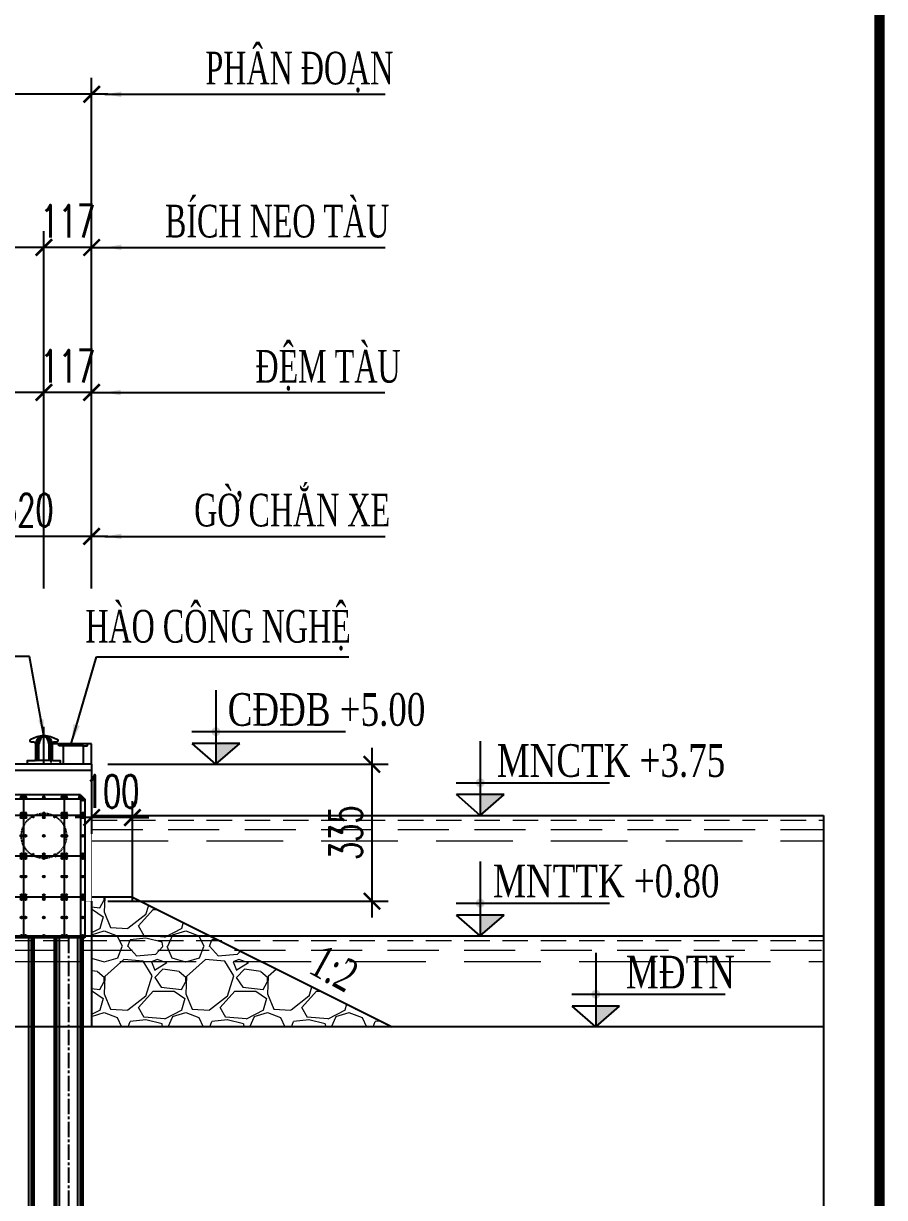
# Model space of a CAD drawing. Extents: x -57534 to 10615, y -13723 to 96319.
# Drawn here: x -9996 to -7887, y 40036 to 42911 of the extents above; entities that cross this region are included whole.
import ezdxf
from ezdxf.enums import TextEntityAlignment as Align

# ---------------------------------------------------------------- set-up
doc = ezdxf.new("R2010")
doc.units = 0
doc.header["$LTSCALE"] = 5
doc.header["$MEASUREMENT"] = 0
for name, pattern in [('CENTER', [2, 1.25, -0.25, 0.25, -0.25]), ('CENTER2', [1.125, 0.75, -0.125, 0.125, -0.125]), ('HIDDEN', [0.375, 0.25, -0.125])]:
    doc.linetypes.add(name, pattern=pattern)
doc.layers.get('0').update_dxf_attribs({"linetype": 'CONTINUOUS'})
doc.layers.get('DEFPOINTS').update_dxf_attribs({"linetype": 'CONTINUOUS'})
for name, color, linetype in [('1', 1, 'CONTINUOUS'), ('3', 3, 'CONTINUOUS'), ('BELT', 6, 'CONTINUOUS'), ('BORDER', 2, 'CONTINUOUS'), ('CENTER', 9, 'CENTER2'), ('COBAN', 2, 'CONTINUOUS'), ('DIACHAT', 4, 'CONTINUOUS'), ('DIMENSION', 4, 'CONTINUOUS'), ('GCS', 5, 'CONTINUOUS'), ('HATCH', 7, 'CONTINUOUS'), ('Kich thuoc', 4, 'CONTINUOUS'), ('Net tim', 6, 'CONTINUOUS'), ('PAD', 6, 'CONTINUOUS'), ('PART', 3, 'CONTINUOUS'), ('TEXT', 3, 'CONTINUOUS'), ('TIM', 8, 'CENTER')]:
    doc.layers.add(name, color=color, linetype=linetype)
doc.layers.add('harch', color=8, linetype='CONTINUOUS', lineweight=5)
doc.layers.add('KHUAT', color=235, linetype='HIDDEN', lineweight=18)
doc.styles.add('DIM', font='romans.shx', dxfattribs={"width": 0.65})
doc.styles.add('THUONG', font='vntimeh.shx', dxfattribs={"width": 0.65})
doc.dimstyles.new('400.Ph', dxfattribs={"dimscale": 400, "dimtxt": 0.2, "dimasz": 0.1, "dimexe": 0.1, "dimexo": 0.1, "dimgap": 0.06, "dimtad": 1, "dimdec": 0, "dimzin": 0, "dimdsep": 46, "dimtxsty": 'DIM', "dimblk": 'ARCHTICK', "dimcen": 0.15, "dimdle": 0.1, "dimclrd": 256, "dimclre": 7, "dimclrt": 6, "dimadec": 0, "dimazin": 0, "dimtfac": 1, "dimtdec": 0, "dimtix": 1, "dimtmove": 0, "dimatfit": 3, "dimfxl": 1, "dimtolj": 1, "dimtzin": 0, "dimarcsym": 0})

# ---------------------------------------------------------------- blocks, each defined once
blk = doc.blocks.new('CT')
at = {"layer": 'Kich thuoc'}
h = blk.add_hatch(color=256, dxfattribs=at)
h.paths.add_polyline_path([(1108730.002586201, 94213.45293909853), (1108802.729856541, 94213.45293909853), (1108730.002586199, 94149.81657745774)])
edge = h.paths.add_edge_path()
edge.add_line((1108730.002586199, 94249.81657432637), (1108743.63894939, 94249.81657432637))
edge.add_ellipse((1108730.0025862, 94249.81657432437), major_axis=(0.015208795806085, 13.63635472848688), ratio=0.9999999985092012, start_angle=180.0639026758925, end_angle=270.0639026680662, ccw=False)
edge.add_line((1108730.002586202, 94236.18021111462), (1108730.002586199, 94249.81657432637))
edge = h.paths.add_edge_path()
edge.add_ellipse((1108730.002586201, 94249.81657432439), major_axis=(-0.0625336777899912, 13.63621982413129), ratio=0.999999998519814, start_angle=269.737251919399, end_angle=359.7372519189098, ccw=False)
edge.add_line((1108743.63894939, 94249.81657432637), (1108730.002586199, 94249.81657432637))
edge.add_line((1108730.002586199, 94249.81657432637), (1108730.002586199, 94263.45293753284))
edge = h.paths.add_edge_path()
edge.add_line((1108730.002586199, 94263.45293753284), (1108730.002586199, 94249.81657432637))
edge.add_line((1108730.002586199, 94249.81657432637), (1108716.366223011, 94249.81657432637))
edge.add_ellipse((1108730.002586198, 94249.81657432504), major_axis=(0.050183678601531, 13.63627086609194), ratio=0.9999999985166345, start_angle=0.21085676222799066, end_angle=90.2108567625337, ccw=False)
edge = h.paths.add_edge_path()
edge.add_line((1108716.366223011, 94249.81657432637), (1108730.002586199, 94249.81657432637))
edge.add_line((1108730.002586199, 94249.81657432637), (1108730.002586202, 94236.18021111462))
edge.add_ellipse((1108730.002586202, 94249.81657432637), major_axis=(-0.0617409427704354, 13.63622343975648), ratio=0.9999999985166139, start_angle=89.74058277303112, end_angle=179.7405827730312, ccw=False)
for p, q in [((1108730.002586201, 94376.96869210631), (1108730.002586202, 94149.81657745244)), ((1108656.664809179, 94249.81657469379), (1109126.158901535, 94249.81657469379)), ((1108730.002586202, 94149.81657745244), (1108657.275315857, 94213.45293909853)), ((1108802.729856541, 94213.45293909853), (1108657.275315857, 94213.45293909853)), ((1108730.002586202, 94149.81657745244), (1108802.729856541, 94213.45293909853))]:
    blk.add_line(p, q, dxfattribs=at)
blk = doc.blocks.new('cd')
at = {"layer": 'DIMENSION', "xscale": 0.8000000000029103, "yscale": 0.8000000000029103, "zscale": 0.8}
blk.add_blockref('CT', (-886984.0020721882, -75399.85326002934), dxfattribs=at)
at = {"layer": 'DIMENSION', "ltscale": 5, "style": 'THUONG', "width": 0.65}
blk.add_attdef('QQQ', (20.11206211817989, 20.09152492991416), '', height=80, dxfattribs=at)
blk = doc.blocks.new('_ArchTick')
at = {"color": 0, "linetype": 'ByBlock', "const_width": 0.15}
blk.add_lwpolyline([(-0.5, -0.5), (0.5, 0.5)], dxfattribs=at)
blk = doc.blocks.new('*D7')
at = {"layer": 'DEFPOINTS', "color": 0}
for p in [(-9829.073623146644, 41071.95719864728), (-9829.073623146644, 40966.64097349777), (-9729.073623146645, 40721.95719864729)]:
    blk.add_point(p, dxfattribs=at)
at = {"layer": 'DIMENSION', "color": 7, "lineweight": -2}
for p, q in [((-9829.073623146644, 41031.95719864729), (-9829.073623146644, 40926.64097349778)), ((-9729.073623146645, 40761.95719864729), (-9729.073623146645, 41006.64097349778))]:
    blk.add_line(p, q, dxfattribs=at)
at = {"layer": 'DIMENSION', "lineweight": -2}
for p, q in [((-9829.073623146644, 40966.64097349777), (-9869.073623146644, 40966.64097349777)), ((-9729.073623146645, 40966.64097349777), (-9829.073623146644, 40966.64097349777)), ((-9729.073623146645, 40966.64097349777), (-9689.073623146644, 40966.64097349777))]:
    blk.add_line(p, q, dxfattribs=at)
at = {"layer": 'DIMENSION', "lineweight": -2, "xscale": 40, "yscale": 40, "zscale": 40}
blk.add_blockref('_ArchTick', (-9829.073623146644, 40966.64097349777), dxfattribs=at)
at = {"layer": 'DIMENSION', "lineweight": -2, "xscale": 40, "yscale": 40, "zscale": 40, "rotation": 180}
blk.add_blockref('_ArchTick', (-9729.073623146645, 40966.64097349777), dxfattribs=at)
at = {"layer": 'DIMENSION', "color": 6, "insert": (-9779.073623146644, 41030.64097349777), "char_height": 80, "attachment_point": 5, "style": 'DIM'}
blk.add_mtext('\\A1;100', dxfattribs=at)
blk = doc.blocks.new('D7002')
at = {"layer": 'BORDER'}
for p, q in [((-35.00000000000546, -189.9999999308129), (-35.00000000002183, -1414.999999930842)), ((35.00000000000546, -189.9999999308129), (35.00000000003274, -1414.999999930842))]:
    blk.add_line(p, q, dxfattribs=at)
at = {"layer": 'CENTER', "ltscale": 10}
blk.add_line((0, -189.9999999308129), (7.276e-12, -4000), dxfattribs=at)
at = {"layer": 'HATCH'}
for p, q in [((-33.03129893709047, -189.9999999308129), (-33.03129893712503, -1414.999999930842)), ((-29, -189.9999999308129), (-29, -1414.999999930842)), ((-22.45305159437521, -189.9999999308129), (-22.45305159433883, -1414.999999930842)), ((22.45305159437703, -189.9999999308129), (22.45305159434975, -1414.999999930842)), ((29, -189.9999999308129), (29, -1414.999999930842)), ((33.03129893709229, -189.9999999308129), (33.03129893709411, -1414.999999930842))]:
    blk.add_line(p, q, dxfattribs=at)
blk = doc.blocks.new('MD PD1')
at = {"layer": 'BORDER'}
blk.add_line((3613.946194460487, 137.7291821832841), (3613.946194460514, -1087.270817816738), dxfattribs=at)
at = {"layer": 'COBAN'}
for p, q in [((3755.946194449656, 562.729182114097), (-3787.053805548975, 562.729182114097)), ((3755.946194449656, 547.729182114097), (-3787.053805548975, 547.729182114097)), ((3755.946194449656, 562.7291821832841), (3755.94619444966, 397.7291821140898))]:
    blk.add_line(p, q, dxfattribs=at)
at = {"layer": 'COBAN', "const_width": 1}
blk.add_lwpolyline([(3738.946194450328, 227.7291821140971), (3755.946194449654, 227.7291821140971), (3755.946194449656, 397.729182114097)], dxfattribs=at)
at = {"layer": 'HATCH'}
for p, q in [((3601.399246054862, 137.7291821832841), (3601.399246054834, -1087.270817816738)), ((3607.94619446048, 137.7291821832841), (3607.946194460483, -1087.270817816738)), ((3611.977493397573, 137.7291821832841), (3611.977493397577, -1087.270817816738))]:
    blk.add_line(p, q, dxfattribs=at)
at = {"layer": 'COBAN'}
blk.add_blockref('D7002', (3698.946194460397, 327.7291821140971), dxfattribs=at)
blk = doc.blocks.new('A$C69525F90')
at = {"layer": 'HATCH', "color": 7}
for p, q in [((23.00012946897187, 11.99996165707125), (23.00012946897187, 49.99996165707125)), ((28.00012946897187, 11.99996165707125), (28.00012946897187, 49.99996165707125)), ((52.00012946897186, 49.99996165707125), (52.00012946897186, 11.99996165707125)), ((57.00012946897186, 49.99996165707125), (57.00012946897186, 11.99996165707125))]:
    blk.add_line(p, q, dxfattribs=at)
for centre, radius, start, end in [((44.95447863359004, 48.56376483195345), 22.00127518965682, 103.0137357099555, 176.2571910373082), ((52.88213851233013, 48.67075623717392), 24.91748704906046, 121.1303405061529, 176.9421464535168), ((35.04578030412086, 48.56376483195345), 22.00127518965682, 3.742808962691783, 76.9862642900445), ((27.11812042538077, 48.67075623717392), 24.91748704906046, 3.05785354648318, 58.86965949384711), ((18.00042490218766, 14.36495956397266), 5.530846305460435, 284.066586930098, 334.6845617580935), ((21.83703428762965, 16.67864200059557), 7.737815710578393, 277.0880848445752, 322.796246002329), ((58.16322465031408, 16.67864200059557), 7.737815710578393, 217.203753997671, 262.9119151554248), ((61.99983403575607, 14.36495956397266), 5.530846305460435, 205.3154382419065, 255.933413069902)]:
    blk.add_arc(centre, radius, start, end, dxfattribs=at)
at = {"layer": 'Net tim'}
blk.add_line((63.00012946897187, 8.999961657071253), (17.00012946897186, 8.999961657071253), dxfattribs=at)
blk.add_lwpolyline([(60.00012946897186, 49.99996165707125), (60.00012946897186, 11.99996165707125, 0.4142135623730951), (63.00012946897187, 8.999961657071253), (80.00012946897186, 8.999961657071253), (80.00012946897186, -3.83429287467e-05), (0.0001294689718634, -3.83429287467e-05), (0.0001294689718634, 8.999961657071253), (17.00012946897186, 8.999961657071253, 0.4142135623730951), (20.00012946897186, 11.99996165707125), (20.00012946897186, 49.99996165707125, 0.4142135623730948), (16.00012946897186, 53.99996165707126), (9.87086535594426, 53.99996165707126, -0.7691282004411254), (7.886581182247027, 61.47308939992218, -0.2655225819648395), (72.11367775569668, 61.47308939992218, -0.7691282004411261), (70.12939358199947, 53.99996165707126), (64.00012946897186, 53.99996165707126, 0.4142135623730951), (60.00012946897186, 49.99996165707125, 0.4142135623730951), (40.00012946897186, 69.99996165707125), (40.00012946897186, 69.99996165707125, 0.4142135623730951), (20.00012946897186, 49.99996165707125)], format="xyb", dxfattribs=at)
at = {"layer": 'TIM', "ltscale": 20}
blk.add_line((40.00012946897186, -3.83429287467e-05), (40.00012946897186, 91.97977977019036), dxfattribs=at)
blk = doc.blocks.new('*D24')
at = {"layer": 'DEFPOINTS', "color": 0, "ltscale": 5}
for p in [(-10149.07362314665, 41655.12871648164), (-10149.07362314665, 41487.35127805013), (-9829.073623146645, 41487.35127805013)]:
    blk.add_point(p, dxfattribs=at)
at = {"layer": 'DIMENSION', "color": 7, "lineweight": -2, "ltscale": 5}
for p, q in [((-10149.07362314665, 41527.35127805013), (-10149.07362314665, 41695.12871648164)), ((-9829.073623146645, 41527.35127805013), (-9829.073623146645, 41695.12871648164))]:
    blk.add_line(p, q, dxfattribs=at)
at = {"layer": 'DIMENSION', "lineweight": -2, "ltscale": 5}
blk.add_line((-9789.073623146647, 41655.12871648164), (-10189.07362314665, 41655.12871648164), dxfattribs=at)
at = {"layer": 'DIMENSION', "lineweight": -2, "ltscale": 5, "xscale": 40, "yscale": 40, "zscale": 40, "rotation": 180}
blk.add_blockref('_ArchTick', (-10149.07362314665, 41655.12871648164), dxfattribs=at)
at = {"layer": 'DIMENSION', "lineweight": -2, "ltscale": 5, "xscale": 40, "yscale": 40, "zscale": 40}
blk.add_blockref('_ArchTick', (-9829.073623146645, 41655.12871648164), dxfattribs=at)
at = {"layer": 'DIMENSION', "color": 6, "ltscale": 5, "insert": (-9989.07362314665, 41719.12871648165), "char_height": 80, "attachment_point": 5, "style": 'DIM'}
blk.add_mtext('\\A1;320', dxfattribs=at)
blk = doc.blocks.new('*D49')
at = {"layer": 'DEFPOINTS', "color": 0, "ltscale": 5}
for p in [(-9946.073623136002, 42007.57432849781), (-9946.073623136002, 41487.35127805013), (-9829.073623146645, 41487.35127805013)]:
    blk.add_point(p, dxfattribs=at)
at = {"layer": 'DIMENSION', "color": 7, "lineweight": -2, "ltscale": 5}
for p, q in [((-9946.073623136002, 41527.35127805013), (-9946.073623136002, 42047.5743284978)), ((-9829.073623146645, 41527.35127805013), (-9829.073623146645, 42047.5743284978))]:
    blk.add_line(p, q, dxfattribs=at)
at = {"layer": 'DIMENSION', "lineweight": -2, "ltscale": 5}
for p, q in [((-9946.073623136002, 42007.57432849781), (-9986.073623136002, 42007.57432849781)), ((-9829.073623146645, 42007.57432849781), (-9946.073623136002, 42007.57432849781)), ((-9829.073623146645, 42007.57432849781), (-9789.073623146647, 42007.57432849781))]:
    blk.add_line(p, q, dxfattribs=at)
at = {"layer": 'DIMENSION', "lineweight": -2, "ltscale": 5, "xscale": 40, "yscale": 40, "zscale": 40}
blk.add_blockref('_ArchTick', (-9946.073623136002, 42007.57432849781), dxfattribs=at)
at = {"layer": 'DIMENSION', "lineweight": -2, "ltscale": 5, "xscale": 40, "yscale": 40, "zscale": 40, "rotation": 180}
blk.add_blockref('_ArchTick', (-9829.073623146645, 42007.57432849781), dxfattribs=at)
at = {"layer": 'DIMENSION', "color": 6, "ltscale": 5, "insert": (-9887.573623141327, 42071.57432849781), "char_height": 80, "attachment_point": 5, "style": 'DIM'}
blk.add_mtext('\\A1;117', dxfattribs=at)
blk = doc.blocks.new('*D50')
at = {"layer": 'DEFPOINTS', "color": 0, "ltscale": 5}
for p in [(-11396.07362313599, 42007.57432849781), (-11396.07362313599, 41655.12871648164), (-9946.073623136002, 41487.35127805013)]:
    blk.add_point(p, dxfattribs=at)
at = {"layer": 'DIMENSION', "color": 7, "lineweight": -2, "ltscale": 5}
for p, q in [((-11396.07362313599, 41695.12871648164), (-11396.07362313599, 42047.5743284978)), ((-9946.073623136002, 41527.35127805013), (-9946.073623136002, 42047.5743284978))]:
    blk.add_line(p, q, dxfattribs=at)
at = {"layer": 'DIMENSION', "lineweight": -2, "ltscale": 5}
blk.add_line((-9906.073623136002, 42007.57432849781), (-11436.07362313599, 42007.57432849781), dxfattribs=at)
at = {"layer": 'DIMENSION', "lineweight": -2, "ltscale": 5, "xscale": 40, "yscale": 40, "zscale": 40, "rotation": 180}
blk.add_blockref('_ArchTick', (-11396.07362313599, 42007.57432849781), dxfattribs=at)
at = {"layer": 'DIMENSION', "lineweight": -2, "ltscale": 5, "xscale": 40, "yscale": 40, "zscale": 40}
blk.add_blockref('_ArchTick', (-9946.073623136002, 42007.57432849781), dxfattribs=at)
at = {"layer": 'DIMENSION', "color": 6, "ltscale": 5, "insert": (-10671.073623136, 42071.57432849781), "char_height": 80, "attachment_point": 5, "style": 'DIM'}
blk.add_mtext('\\A1;1450', dxfattribs=at)
blk = doc.blocks.new('*D67')
at = {"layer": 'DEFPOINTS', "color": 0, "ltscale": 5}
for p in [(-9946.073623136002, 42362.4706394159), (-9946.073623136002, 41487.35127805013), (-9829.073623146645, 41487.35127805013)]:
    blk.add_point(p, dxfattribs=at)
at = {"layer": 'DIMENSION', "color": 7, "lineweight": -2, "ltscale": 5}
for p, q in [((-9946.073623136002, 41527.35127805013), (-9946.073623136002, 42402.47063941589)), ((-9829.073623146645, 41527.35127805013), (-9829.073623146645, 42402.47063941589))]:
    blk.add_line(p, q, dxfattribs=at)
at = {"layer": 'DIMENSION', "lineweight": -2, "ltscale": 5}
for p, q in [((-9946.073623136002, 42362.4706394159), (-9986.073623136002, 42362.4706394159)), ((-9829.073623146645, 42362.4706394159), (-9946.073623136002, 42362.4706394159)), ((-9829.073623146645, 42362.4706394159), (-9789.073623146647, 42362.4706394159))]:
    blk.add_line(p, q, dxfattribs=at)
at = {"layer": 'DIMENSION', "lineweight": -2, "ltscale": 5, "xscale": 40, "yscale": 40, "zscale": 40}
blk.add_blockref('_ArchTick', (-9946.073623136002, 42362.4706394159), dxfattribs=at)
at = {"layer": 'DIMENSION', "lineweight": -2, "ltscale": 5, "xscale": 40, "yscale": 40, "zscale": 40, "rotation": 180}
blk.add_blockref('_ArchTick', (-9829.073623146645, 42362.4706394159), dxfattribs=at)
at = {"layer": 'DIMENSION', "color": 6, "ltscale": 5, "insert": (-9887.573623141327, 42426.4706394159), "char_height": 80, "attachment_point": 5, "style": 'DIM'}
blk.add_mtext('\\A1;117', dxfattribs=at)
blk = doc.blocks.new('*D68')
at = {"layer": 'DEFPOINTS', "color": 0, "ltscale": 5}
for p in [(-11886.07362314596, 42362.4706394159), (-11886.07362314596, 42007.57432849781), (-9946.073623136002, 41487.35127805013)]:
    blk.add_point(p, dxfattribs=at)
at = {"layer": 'DIMENSION', "color": 7, "lineweight": -2, "ltscale": 5}
for p, q in [((-11886.07362314596, 42047.5743284978), (-11886.07362314596, 42402.47063941589)), ((-9946.073623136002, 41527.35127805013), (-9946.073623136002, 42402.47063941589))]:
    blk.add_line(p, q, dxfattribs=at)
at = {"layer": 'DIMENSION', "lineweight": -2, "ltscale": 5}
blk.add_line((-9906.073623136002, 42362.4706394159), (-11926.07362314596, 42362.4706394159), dxfattribs=at)
at = {"layer": 'DIMENSION', "lineweight": -2, "ltscale": 5, "xscale": 40, "yscale": 40, "zscale": 40, "rotation": 180}
blk.add_blockref('_ArchTick', (-11886.07362314596, 42362.4706394159), dxfattribs=at)
at = {"layer": 'DIMENSION', "lineweight": -2, "ltscale": 5, "xscale": 40, "yscale": 40, "zscale": 40}
blk.add_blockref('_ArchTick', (-9946.073623136002, 42362.4706394159), dxfattribs=at)
at = {"layer": 'DIMENSION', "color": 6, "ltscale": 5, "insert": (-10916.07362314098, 42426.4706394159), "char_height": 80, "attachment_point": 5, "style": 'DIM'}
blk.add_mtext('\\A1;1940', dxfattribs=at)
blk = doc.blocks.new('*D80')
at = {"layer": 'DEFPOINTS', "color": 0, "ltscale": 5}
for p in [(-17372.07362314527, 42737.3681110678), (-17372.07362314527, 41487.35127805013), (-9829.073623146645, 41487.35127805013)]:
    blk.add_point(p, dxfattribs=at)
at = {"layer": 'DIMENSION', "color": 7, "lineweight": -2, "ltscale": 5}
for p, q in [((-17372.07362314527, 41527.35127805013), (-17372.07362314527, 42777.36811106779)), ((-9829.073623146645, 41527.35127805013), (-9829.073623146645, 42777.36811106779))]:
    blk.add_line(p, q, dxfattribs=at)
at = {"layer": 'DIMENSION', "lineweight": -2, "ltscale": 5}
blk.add_line((-9789.073623146647, 42737.3681110678), (-17412.07362314527, 42737.3681110678), dxfattribs=at)
at = {"layer": 'DIMENSION', "lineweight": -2, "ltscale": 5, "xscale": 40, "yscale": 40, "zscale": 40, "rotation": 180}
blk.add_blockref('_ArchTick', (-17372.07362314527, 42737.3681110678), dxfattribs=at)
at = {"layer": 'DIMENSION', "lineweight": -2, "ltscale": 5, "xscale": 40, "yscale": 40, "zscale": 40}
blk.add_blockref('_ArchTick', (-9829.073623146645, 42737.3681110678), dxfattribs=at)
at = {"layer": 'DIMENSION', "color": 6, "ltscale": 5, "insert": (-13600.57362314596, 42801.3681110678), "char_height": 80, "attachment_point": 5, "style": 'DIM'}
blk.add_mtext('\\A1;7543', dxfattribs=at)
blk = doc.blocks.new('*D85')
at = {"layer": 'DEFPOINTS', "color": 0, "ltscale": 5}
for p in [(-9829.073623146645, 41096.95719857811), (-9829.073623146647, 40761.9571985781), (-9142.664943333659, 40761.9571985781)]:
    blk.add_point(p, dxfattribs=at)
at = {"layer": 'DIMENSION', "lineweight": -2, "ltscale": 5}
blk.add_line((-9142.664943333659, 41136.9571985781), (-9142.664943333659, 40721.95719857811), dxfattribs=at)
at = {"layer": 'DIMENSION', "color": 7, "lineweight": -2, "ltscale": 5}
for p, q in [((-9789.073623146647, 41096.95719857811), (-9102.664943333657, 41096.95719857811)), ((-9789.073623146649, 40761.9571985781), (-9102.664943333657, 40761.9571985781))]:
    blk.add_line(p, q, dxfattribs=at)
at = {"layer": 'DIMENSION', "lineweight": -2, "ltscale": 5, "xscale": 40, "yscale": 40, "zscale": 40}
for p, rotation in [((-9142.664943333659, 41096.95719857811), 90), ((-9142.664943333659, 40761.9571985781), 270)]:
    blk.add_blockref('_ArchTick', p, dxfattribs=dict(at, rotation=rotation))
at = {"layer": 'DIMENSION', "color": 6, "ltscale": 5, "insert": (-9206.664943333664, 40929.4571985781), "char_height": 80, "attachment_point": 5, "rotation": 90, "style": 'DIM'}
blk.add_mtext('\\A1;335', dxfattribs=at)
blk = doc.blocks.new('dia chat')
at = {"color": 6, "ltscale": 5}
blk.add_line((20962.8182859691, 17), (14230.00000000001, 17), dxfattribs=at)
blk = doc.blocks.new('demtaucss')
at = {"color": 3}
blk.add_line((-6507.668877459079, 40421.33278997694), (-6505.918877459078, 40421.33278997694), dxfattribs=at)
at = {"layer": 'CENTER', "color": 3, "linetype": 'CENTER2'}
for p, q in [((-6476.053725863391, 40609.6340674243), (-6481.05372586339, 40618.29432146215)), ((-6426.05372586339, 40609.6340674243), (-6421.053725863391, 40618.29432146215)), ((-6501.05372586339, 40566.33279723508), (-6511.053725863391, 40566.33279723508)), ((-6401.05372586339, 40566.33279723508), (-6391.05372586339, 40566.33279723508)), ((-6476.053725863391, 40523.03152704586), (-6481.053725863391, 40514.37127300801)), ((-6426.05372586339, 40523.03152704586), (-6421.053725863391, 40514.37127300801))]:
    blk.add_line(p, q, dxfattribs=at)
at = {"layer": 'HATCH', "linetype": 'HIDDEN', "ltscale": 2}
blk.add_circle((-6451.05372586339, 40566.33279723508), 55, dxfattribs=at)
at = {"layer": 'PAD'}
for p, q in [((-6541.053725863391, 40666.33278997693), (-6551.05372586339, 40656.33278997693)), ((-6551.05372586339, 40656.33278997693), (-6551.053725863392, 40316.33278997693)), ((-6549.296417948308, 40654.33278997693), (-6542.811033778474, 40654.33278997693)), ((-6541.053725863391, 40656.33278997693), (-6546.053725863391, 40661.33278997694)), ((-6546.053725863391, 40657.57548206185), (-6546.053725863391, 40651.09009789201)), ((-6542.296417948307, 40661.33278997694), (-6535.811033778475, 40661.33278997694)), ((-6361.053725863389, 40666.33278997693), (-6541.053725863391, 40666.33278997693)), ((-6541.053725863391, 40656.33278997693), (-6541.053725863394, 40316.33278997693)), ((-6361.053725863389, 40656.33278997693), (-6541.053725863391, 40656.33278997693)), ((-6539.053725863389, 40664.57548206185), (-6539.053725863389, 40658.09009789202)), ((-6509.296417948307, 40661.33278997694), (-6502.811033778475, 40661.33278997694)), ((-6506.05372586339, 40664.57548206185), (-6506.05372586339, 40658.09009789202)), ((-6501.05372586339, 40666.33278997693), (-6501.053725863393, 40316.33278997693)), ((-6499.296417948308, 40661.33278997694), (-6492.811033778474, 40661.33278997694)), ((-6496.05372586339, 40664.57548206185), (-6496.05372586339, 40658.09009789202)), ((-6454.296417948308, 40661.33278997694), (-6447.811033778474, 40661.33278997694)), ((-6451.05372586339, 40664.57548206185), (-6451.05372586339, 40658.09009789202)), ((-6409.296417948308, 40661.33278997694), (-6402.811033778473, 40661.33278997694)), ((-6406.05372586339, 40664.57548206185), (-6406.05372586339, 40658.09009789202)), ((-6401.053725863389, 40666.33278997693), (-6401.05372586339, 40316.33278997693)), ((-6401.053725863389, 40666.33278997693), (-6401.05372586339, 40316.33278997693)), ((-6399.296417948307, 40661.33278997694), (-6392.811033778473, 40661.33278997694)), ((-6396.05372586339, 40664.57548206185), (-6396.05372586339, 40658.09009789202)), ((-6359.811033778473, 40661.33278997694), (-6366.296417948307, 40661.33278997694)), ((-6363.053725863389, 40664.57548206185), (-6363.053725863389, 40658.09009789202)), ((-6361.053725863389, 40666.33278997693), (-6351.05372586339, 40656.33278997693)), ((-6361.053725863389, 40656.33278997693), (-6356.05372586339, 40661.33278997694)), ((-6361.053725863389, 40656.33278997694), (-6361.053725863362, 40316.33278997693)), ((-6352.811033778473, 40654.33278997693), (-6359.296417948307, 40654.33278997693)), ((-6356.05372586339, 40657.57548206185), (-6356.05372586339, 40651.09009789201)), ((-6351.053725863391, 40656.33278997693), (-6351.053725863391, 40316.33278997693)), ((-6549.296417948308, 40621.33278997693), (-6542.811033778474, 40621.33278997693)), ((-6546.053725863391, 40624.57548206185), (-6546.053725863391, 40618.09009789201)), ((-6509.296417948307, 40621.33278997693), (-6502.811033778475, 40621.33278997693)), ((-6506.05372586339, 40624.57548206185), (-6506.05372586339, 40618.09009789201)), ((-6499.296417948308, 40621.33278997693), (-6492.811033778474, 40621.33278997693)), ((-6496.05372586339, 40624.57548206185), (-6496.05372586339, 40618.09009789201)), ((-6454.296417948308, 40621.33278997693), (-6447.811033778474, 40621.33278997693)), ((-6451.05372586339, 40624.57548206185), (-6451.05372586339, 40618.09009789201)), ((-6409.296417948308, 40621.33278997693), (-6402.811033778473, 40621.33278997693)), ((-6406.05372586339, 40624.57548206185), (-6406.05372586339, 40618.09009789201)), ((-6399.296417948307, 40621.33278997693), (-6392.811033778473, 40621.33278997693)), ((-6396.05372586339, 40624.57548206185), (-6396.05372586339, 40618.09009789201)), ((-6359.296417948307, 40621.33278997693), (-6352.811033778473, 40621.33278997693)), ((-6356.05372586339, 40624.57548206185), (-6356.05372586339, 40618.09009789201)), ((-6351.053725863391, 40616.33278997693), (-6551.05372586339, 40616.33278997693)), ((-6549.296417948308, 40611.33278997694), (-6542.811033778474, 40611.33278997694)), ((-6546.053725863391, 40614.57548206185), (-6546.053725863391, 40608.09009789202)), ((-6509.296417948307, 40611.33278997694), (-6502.811033778475, 40611.33278997694)), ((-6506.05372586339, 40614.57548206185), (-6506.05372586339, 40608.09009789202)), ((-6499.296417948308, 40611.33278997694), (-6492.811033778474, 40611.33278997694)), ((-6496.05372586339, 40614.57548206185), (-6496.05372586339, 40608.09009789202)), ((-6454.296417948308, 40611.33278997694), (-6447.811033778474, 40611.33278997694)), ((-6451.05372586339, 40614.57548206185), (-6451.05372586339, 40608.09009789202)), ((-6409.296417948308, 40611.33278997694), (-6402.811033778473, 40611.33278997694)), ((-6406.05372586339, 40614.57548206185), (-6406.05372586339, 40608.09009789202)), ((-6399.296417948307, 40611.33278997694), (-6392.811033778473, 40611.33278997694)), ((-6396.05372586339, 40614.57548206185), (-6396.05372586339, 40608.09009789202)), ((-6359.296417948307, 40611.33278997694), (-6352.811033778473, 40611.33278997694)), ((-6356.05372586339, 40614.57548206185), (-6356.05372586339, 40608.09009789202)), ((-6549.296417948308, 40566.33278997693), (-6542.811033778474, 40566.33278997693)), ((-6546.053725863391, 40569.57548206185), (-6546.053725863391, 40563.09009789202)), ((-6509.296417948307, 40566.33278997693), (-6502.811033778475, 40566.33278997693)), ((-6506.05372586339, 40569.57548206185), (-6506.05372586339, 40563.09009789202)), ((-6499.296417948308, 40566.33278997693), (-6492.811033778474, 40566.33278997693)), ((-6496.05372586339, 40569.57548206185), (-6496.05372586339, 40563.09009789202)), ((-6454.296417948308, 40566.33278997693), (-6447.811033778474, 40566.33278997693)), ((-6451.05372586339, 40569.57548206185), (-6451.05372586339, 40563.09009789202)), ((-6409.296417948308, 40566.33278997693), (-6402.811033778473, 40566.33278997693)), ((-6406.05372586339, 40569.57548206185), (-6406.05372586339, 40563.09009789202)), ((-6399.296417948307, 40566.33278997693), (-6392.811033778473, 40566.33278997693)), ((-6396.05372586339, 40569.57548206185), (-6396.05372586339, 40563.09009789202)), ((-6359.296417948307, 40566.33278997693), (-6352.811033778473, 40566.33278997693)), ((-6356.05372586339, 40569.57548206185), (-6356.05372586339, 40563.09009789202)), ((-6351.053725863391, 40516.33278997694), (-6551.05372586339, 40516.33278997694)), ((-6549.296417948308, 40521.33278997693), (-6542.811033778474, 40521.33278997693)), ((-6549.296417948308, 40511.33278997693), (-6542.811033778474, 40511.33278997693)), ((-6546.053725863391, 40524.57548206185), (-6546.053725863391, 40518.09009789201)), ((-6546.053725863391, 40514.57548206185), (-6546.053725863391, 40508.09009789202)), ((-6509.296417948307, 40521.33278997693), (-6502.811033778475, 40521.33278997693)), ((-6509.296417948307, 40511.33278997693), (-6502.811033778475, 40511.33278997693)), ((-6506.05372586339, 40524.57548206185), (-6506.05372586339, 40518.09009789201)), ((-6506.05372586339, 40514.57548206185), (-6506.05372586339, 40508.09009789202)), ((-6499.296417948308, 40521.33278997693), (-6492.811033778474, 40521.33278997693)), ((-6499.296417948308, 40511.33278997693), (-6492.811033778474, 40511.33278997693)), ((-6496.05372586339, 40524.57548206185), (-6496.05372586339, 40518.09009789201)), ((-6496.05372586339, 40514.57548206185), (-6496.05372586339, 40508.09009789202)), ((-6454.296417948308, 40521.33278997693), (-6447.811033778474, 40521.33278997693)), ((-6454.296417948308, 40511.33278997693), (-6447.811033778474, 40511.33278997693)), ((-6451.05372586339, 40524.57548206185), (-6451.05372586339, 40518.09009789201)), ((-6451.05372586339, 40514.57548206185), (-6451.05372586339, 40508.09009789202)), ((-6409.296417948308, 40521.33278997693), (-6402.811033778473, 40521.33278997693)), ((-6409.296417948308, 40511.33278997693), (-6402.811033778473, 40511.33278997693)), ((-6406.05372586339, 40524.57548206185), (-6406.05372586339, 40518.09009789201)), ((-6406.05372586339, 40514.57548206185), (-6406.05372586339, 40508.09009789202)), ((-6399.296417948307, 40521.33278997693), (-6392.811033778473, 40521.33278997693)), ((-6399.296417948307, 40511.33278997693), (-6392.811033778473, 40511.33278997693)), ((-6396.05372586339, 40524.57548206185), (-6396.05372586339, 40518.09009789201)), ((-6396.05372586339, 40514.57548206185), (-6396.05372586339, 40508.09009789202)), ((-6359.296417948307, 40521.33278997693), (-6352.811033778473, 40521.33278997693)), ((-6359.296417948307, 40511.33278997693), (-6352.811033778473, 40511.33278997693)), ((-6356.05372586339, 40524.57548206185), (-6356.05372586339, 40518.09009789201)), ((-6356.05372586339, 40514.57548206185), (-6356.05372586339, 40508.09009789202)), ((-6549.296417948308, 40466.33278997693), (-6542.811033778474, 40466.33278997693)), ((-6546.053725863391, 40469.57548206185), (-6546.053725863391, 40463.09009789202)), ((-6509.296417948307, 40466.33278997693), (-6502.811033778475, 40466.33278997693)), ((-6506.05372586339, 40469.57548206185), (-6506.05372586339, 40463.09009789202)), ((-6499.296417948308, 40466.33278997693), (-6492.811033778474, 40466.33278997693)), ((-6496.05372586339, 40469.57548206185), (-6496.05372586339, 40463.09009789202)), ((-6454.296417948308, 40466.33278997693), (-6447.811033778474, 40466.33278997693)), ((-6451.05372586339, 40469.57548206185), (-6451.05372586339, 40463.09009789202)), ((-6409.296417948308, 40466.33278997693), (-6402.811033778473, 40466.33278997693)), ((-6406.05372586339, 40469.57548206185), (-6406.05372586339, 40463.09009789202)), ((-6399.296417948307, 40466.33278997693), (-6392.811033778473, 40466.33278997693)), ((-6396.05372586339, 40469.57548206185), (-6396.05372586339, 40463.09009789202)), ((-6359.296417948307, 40466.33278997693), (-6352.811033778473, 40466.33278997693)), ((-6356.05372586339, 40469.57548206185), (-6356.05372586339, 40463.09009789202)), ((-6351.053725863391, 40416.33278997693), (-6551.05372586339, 40416.33278997693)), ((-6549.296417948308, 40421.33278997694), (-6542.811033778474, 40421.33278997694)), ((-6546.053725863391, 40424.57548206185), (-6546.053725863391, 40418.09009789202)), ((-6509.296417948307, 40421.33278997694), (-6502.811033778474, 40421.33278997694)), ((-6506.05372586339, 40424.57548206185), (-6506.05372586339, 40418.09009789202)), ((-6499.296417948308, 40421.33278997694), (-6492.811033778474, 40421.33278997694)), ((-6496.05372586339, 40424.57548206185), (-6496.05372586339, 40418.09009789202)), ((-6454.296417948306, 40421.33278997694), (-6447.811033778473, 40421.33278997694)), ((-6451.053725863388, 40424.57548206185), (-6451.053725863388, 40418.09009789202)), ((-6409.296417948306, 40421.33278997694), (-6402.811033778473, 40421.33278997694)), ((-6406.053725863388, 40424.57548206185), (-6406.053725863388, 40418.09009789202)), ((-6399.296417948306, 40421.33278997694), (-6392.811033778473, 40421.33278997694)), ((-6396.053725863389, 40424.57548206185), (-6396.053725863389, 40418.09009789202)), ((-6359.296417948306, 40421.33278997694), (-6352.811033778473, 40421.33278997694)), ((-6356.053725863389, 40424.57548206185), (-6356.053725863389, 40418.09009789202)), ((-6549.296417948308, 40411.33278997693), (-6542.811033778474, 40411.33278997693)), ((-6546.053725863391, 40414.57548206185), (-6546.053725863391, 40408.09009789201)), ((-6509.296417948307, 40411.33278997693), (-6502.811033778475, 40411.33278997693)), ((-6506.05372586339, 40414.57548206185), (-6506.05372586339, 40408.09009789201)), ((-6499.296417948308, 40411.33278997693), (-6492.811033778474, 40411.33278997693)), ((-6496.05372586339, 40414.57548206185), (-6496.05372586339, 40408.09009789201)), ((-6454.296417948308, 40411.33278997693), (-6447.811033778474, 40411.33278997693)), ((-6451.05372586339, 40414.57548206185), (-6451.05372586339, 40408.09009789201)), ((-6409.296417948308, 40411.33278997693), (-6402.811033778473, 40411.33278997693)), ((-6406.05372586339, 40414.57548206185), (-6406.05372586339, 40408.09009789201)), ((-6399.296417948307, 40411.33278997693), (-6392.811033778473, 40411.33278997693)), ((-6396.05372586339, 40414.57548206185), (-6396.05372586339, 40408.09009789201)), ((-6359.296417948307, 40411.33278997693), (-6352.811033778473, 40411.33278997693)), ((-6356.05372586339, 40414.57548206185), (-6356.05372586339, 40408.09009789201)), ((-6549.296417948308, 40366.33278997693), (-6542.811033778474, 40366.33278997693)), ((-6546.053725863391, 40369.57548206185), (-6546.053725863391, 40363.09009789201)), ((-6509.296417948307, 40366.33278997693), (-6502.811033778475, 40366.33278997693)), ((-6506.05372586339, 40369.57548206185), (-6506.05372586339, 40363.09009789201)), ((-6499.296417948308, 40366.33278997693), (-6492.811033778474, 40366.33278997693)), ((-6496.05372586339, 40369.57548206185), (-6496.05372586339, 40363.09009789201)), ((-6454.296417948308, 40366.33278997693), (-6447.811033778474, 40366.33278997693)), ((-6451.05372586339, 40369.57548206185), (-6451.05372586339, 40363.09009789201)), ((-6409.296417948308, 40366.33278997693), (-6402.811033778473, 40366.33278997693)), ((-6406.05372586339, 40369.57548206185), (-6406.05372586339, 40363.09009789201)), ((-6399.296417948307, 40366.33278997693), (-6392.811033778473, 40366.33278997693)), ((-6396.05372586339, 40369.57548206185), (-6396.05372586339, 40363.09009789201)), ((-6359.296417948307, 40366.33278997693), (-6352.811033778473, 40366.33278997693)), ((-6356.05372586339, 40369.57548206185), (-6356.05372586339, 40363.09009789201)), ((-6351.053725863391, 40316.33278997693), (-6551.05372586339, 40316.33278997693)), ((-6549.296417948308, 40321.33278997693), (-6542.811033778474, 40321.33278997693)), ((-6546.053725863391, 40324.57548206185), (-6546.053725863391, 40318.09009789202)), ((-6509.296417948307, 40321.33278997693), (-6502.811033778474, 40321.33278997693)), ((-6506.05372586339, 40324.57548206185), (-6506.05372586339, 40318.09009789202)), ((-6499.296417948308, 40321.33278997693), (-6492.811033778474, 40321.33278997693)), ((-6496.05372586339, 40324.57548206185), (-6496.05372586339, 40318.09009789202)), ((-6454.296417948306, 40321.33278997693), (-6447.811033778473, 40321.33278997693)), ((-6451.053725863388, 40324.57548206185), (-6451.053725863388, 40318.09009789202)), ((-6409.296417948306, 40321.33278997693), (-6402.811033778473, 40321.33278997693)), ((-6406.053725863388, 40324.57548206185), (-6406.053725863388, 40318.09009789202)), ((-6399.296417948306, 40321.33278997693), (-6392.811033778473, 40321.33278997693)), ((-6396.053725863389, 40324.57548206185), (-6396.053725863389, 40318.09009789202)), ((-6359.296417948306, 40321.33278997693), (-6352.811033778473, 40321.33278997693)), ((-6356.053725863389, 40324.57548206185), (-6356.053725863389, 40318.09009789202))]:
    blk.add_line(p, q, dxfattribs=at)
for centre in [(-6546.053725863391, 40654.33278997693), (-6539.053725863389, 40661.33278997694), (-6506.05372586339, 40661.33278997694), (-6496.05372586339, 40661.33278997694), (-6451.05372586339, 40661.33278997694), (-6406.05372586339, 40661.33278997694), (-6396.05372586339, 40661.33278997694), (-6363.053725863389, 40661.33278997694), (-6356.05372586339, 40654.33278997693), (-6546.053725863391, 40621.33278997693), (-6506.05372586339, 40621.33278997693), (-6496.05372586339, 40621.33278997693), (-6451.05372586339, 40621.33278997693), (-6406.05372586339, 40621.33278997693), (-6396.05372586339, 40621.33278997693), (-6356.05372586339, 40621.33278997693), (-6546.053725863391, 40611.33278997694), (-6506.05372586339, 40611.33278997694), (-6496.05372586339, 40611.33278997694), (-6451.05372586339, 40611.33278997694), (-6406.05372586339, 40611.33278997694), (-6396.05372586339, 40611.33278997694), (-6356.05372586339, 40611.33278997694), (-6546.053725863391, 40566.33278997693), (-6506.05372586339, 40566.33278997693), (-6496.05372586339, 40566.33278997693), (-6451.05372586339, 40566.33278997693), (-6406.05372586339, 40566.33278997693), (-6396.05372586339, 40566.33278997693), (-6356.05372586339, 40566.33278997693), (-6546.053725863391, 40521.33278997693), (-6546.053725863391, 40511.33278997693), (-6506.05372586339, 40521.33278997693), (-6506.05372586339, 40511.33278997693), (-6496.05372586339, 40521.33278997693), (-6496.05372586339, 40511.33278997693), (-6451.05372586339, 40521.33278997693), (-6451.05372586339, 40511.33278997693), (-6406.05372586339, 40521.33278997693), (-6406.05372586339, 40511.33278997693), (-6396.05372586339, 40521.33278997693), (-6396.05372586339, 40511.33278997693), (-6356.05372586339, 40521.33278997693), (-6356.05372586339, 40511.33278997693), (-6546.053725863391, 40466.33278997693), (-6506.05372586339, 40466.33278997693), (-6496.05372586339, 40466.33278997693), (-6451.05372586339, 40466.33278997693), (-6406.05372586339, 40466.33278997693), (-6396.05372586339, 40466.33278997693), (-6356.05372586339, 40466.33278997693), (-6546.053725863391, 40421.33278997694), (-6506.05372586339, 40421.33278997694), (-6496.05372586339, 40421.33278997694), (-6451.053725863388, 40421.33278997694), (-6406.053725863388, 40421.33278997694), (-6396.053725863389, 40421.33278997694), (-6356.053725863389, 40421.33278997694), (-6546.053725863391, 40411.33278997693), (-6506.05372586339, 40411.33278997693), (-6496.05372586339, 40411.33278997693), (-6451.05372586339, 40411.33278997693), (-6406.05372586339, 40411.33278997693), (-6396.05372586339, 40411.33278997693), (-6356.05372586339, 40411.33278997693), (-6546.053725863391, 40366.33278997693), (-6506.05372586339, 40366.33278997693), (-6496.05372586339, 40366.33278997693), (-6451.05372586339, 40366.33278997693), (-6406.05372586339, 40366.33278997693), (-6396.05372586339, 40366.33278997693), (-6356.05372586339, 40366.33278997693), (-6546.053725863391, 40321.33278997693), (-6506.05372586339, 40321.33278997693), (-6496.05372586339, 40321.33278997693), (-6451.053725863388, 40321.33278997693), (-6406.053725863388, 40321.33278997693), (-6396.053725863389, 40321.33278997693), (-6356.053725863389, 40321.33278997693)]:
    blk.add_circle(centre, 2.25, dxfattribs=at)
at = {"layer": 'PART', "color": 3}
for centre in [(-6478.553725863391, 40613.96419444323), (-6423.553725863391, 40613.96419444323), (-6506.05372586339, 40566.33279723508), (-6396.05372586339, 40566.33279723508), (-6478.553725863391, 40518.70140002693), (-6423.553725863391, 40518.70140002693)]:
    blk.add_circle(centre, 2.35, dxfattribs=at)

msp = doc.modelspace()

# ---------------------------------------------------------------- hatches: boundary and pattern name
at = {"layer": 'harch'}
h = msp.add_hatch(dxfattribs=at)
h.set_pattern_fill('GRAVEL', color=256, scale=200, style=0)
h.set_pattern_definition([(228.0128, (144, 250), (-1599.999646431632, -1800.000268321449), [26.9072, -2663.817600000001]), (184.9697, (126, 230), (2400.000210303527, 199.9982614014103), [46.1736, -4571.184999999999]), (132.5104, (80, 226), (1999.998143669362, -2200.001734774239), [32.5576, -3223.2064]), (267.2737, (2, 176), (199.9992035454381, 4000.000058994693), [42.0476, -4162.7116]), (292.8337, (0, 134), (-1000.001981087428, 2399.999282355556), [41.23099999999999, -4081.8746]), (357.2737, (16, 96), (-4000.000058994693, 199.9992035454383), [42.0476, -4162.7116]), (37.6942, (57.99999999999999, 94), (-2600.001469123595, -1999.998081032106), [55.60579999999999, -5504.9698]), (72.2553, (102, 128), (1400.002152541082, 4399.999246247837), [52.4976, -5197.2642]), (121.4296, (118, 178), (-1600.001646835273, 2599.999007298514), [42.19, -4176.814599999999]), (175.2364, (96, 214), (2200.000189263917, -199.9983065322521), [48.16639999999999, -2360.1526]), (222.3974, (48, 218), (-2400.001470214647, -2199.998416402824), [62.2896, -6166.675]), (138.8141, (200, 174), (-1400.000589361143, 1199.999462668551), [21.2602, -2104.7688]), (171.4692, (184, 188), (2599.999656963026, -400.001582007958), [40.4474, -4004.3022]), (225, (144, 194), (-2.22e-14, -200.0000618897904), [28.2842, -254.5584]), (203.1986, (130, 218), (999.999946133415, 400.0002650529707), [15.2316, -1507.923]), (291.8014, (116, 212), (-199.9999821001297, 600.0000546021539), [21.5406, -1055.4924]), (30.9638, (124, 192), (599.9996044575996, 400.0004967081465), [34.98579999999999, -1131.2046]), (161.5651, (154, 210), (400.0000869185924, -199.9996806445415), [25.29820000000001, -607.1574]), (16.3895, (0, 212), (2000.000439682392, 599.998541963594), [35.44, -3508.569]), (70.3462, (34, 222), (-799.9990494743491, -2200.000427121245), [29.7322, -2943.4816]), (293.1986, (154, 250), (-400.0002650529707, 999.999946133415), [30.463, -1492.6916]), (343.6105, (166, 222), (-2000.000439682391, 599.9985419635947), [35.43999999999999, -3508.569]), (339.4440000000001, (0, 88), (-1000.000368908484, 399.9991992843169), [34.176, -1674.6248]), (294.7751, (32, 76), (-999.9984378490338, 2200.000684367823), [28.6356, -2834.928599999999]), (66.8014, (156, 50), (400.0002650529709, 999.999946133415), [30.463, -1492.6916]), (17.354, (168, 78), (-2600.000403819367, -799.9989004518237), [33.5262, -3319.0848]), (69.444, (57.99999999999999, 50), (-399.9991992843174, -1000.000368908484), [17.088, -1691.7128]), (101.3099, (144, 50), (-199.999526432321, 800.0001504461904), [10.198, -1009.6058]), (165.9638, (142, 60), (600.000109197948, -199.9996114722491), [41.23099999999999, -783.3899999999999]), (186.0089999999999, (102, 70), (1999.999950181208, 199.9998634963683), [38.21, -3782.7846]), (303.6901, (124, 174), (-200.0002669014381, 399.9999115542321), [28.8444, -692.2658]), (353.1572, (140, 150), (3399.99987309571, -400.0015995849522), [50.3588, -4985.512599999999]), (60.94540000000001, (190, 144), (-800.0000054398558, -1400.000076913937), [20.5912, -2038.5348]), (90, (200, 162), (-200, 200), [12, -188]), (120.2564, (98, 76), (799.9989773605387, -1400.000491170947), [27.7848, -2750.704000000001]), (48.01279999999999, (84, 100), (1599.999646431632, 1800.00026832145), [53.81439999999999, -2636.9104]), (0, (120, 140), (200, 200), [52, -148]), (325.3048, (172, 140), (-1999.998851797505, 1400.001721918891), [31.6228, -3130.6548]), (254.0546, (198, 122), (-199.9999778592762, -800.00002533043), [29.12040000000001, -1426.9016]), (207.6459999999999, (190, 94), (-3799.999161435918, -2000.001542633836), [47.41299999999999, -4693.8948]), (175.4261, (148, 72), (-2600.000111662427, 199.9989602322168), [50.15979999999998, -4965.814799999999])])
h.paths.add_polyline_path([(-9829.073623146642, 40453.95719864729), (-9093.07362314662, 40453.95719864729), (-9729.073623146645, 40771.95719864729), (-9829.073623146642, 40771.95719864729)])

# ---------------------------------------------------------------- linework, layer by layer
at = {"layer": 'BELT'}
for p, q in [((-9829.073623146645, 40971.95719864728), (-8036.255337177541, 40971.95719864728)), ((-34791.59095660268, 40676.95719864729), (-8036.255337177541, 40676.95719864729))]:
    msp.add_line(p, q, dxfattribs=at)
at = {"layer": 'BORDER'}
for p, q in [((-9829.073623146645, 41146.9571985781), (-9929.073623146645, 41146.9571985781)), ((-9929.073623146645, 41146.9571985781), (-9929.073623146645, 41135.76756096925)), ((-9829.073623146645, 41096.95719857811), (-9829.073623146645, 41146.9571985781)), ((-9929.073623146645, 41125.95719857811), (-9929.073623146645, 41101.4571985781)), ((-9729.073623146645, 40771.95719864729), (-9829.073623146644, 40771.95719864729)), ((-9829.073623146647, 40761.9571985781), (-9829.07362314665, 40453.95719864727)), ((-9729.073623146645, 40771.95719864729), (-9093.07362314663, 40453.95719864729))]:
    msp.add_line(p, q, dxfattribs=at)
at = {"layer": 'DEFPOINTS', "ltscale": 5}
msp.add_lwpolyline([(-20899.48935336614, 44445.02502260736), (-7899.489398571546, 44445.02502260736), (-7899.489398571546, 33245.02502260716), (-20899.48935336614, 33245.02502260716)], close=True, dxfattribs=at)
at = {"layer": 'DIACHAT', "color": 8}
for p, q in [((-9909.073623146645, 41141.95719857811), (-9909.073623146645, 41146.95719857812)), ((-9899.073623146645, 41141.95719857811), (-9909.073623146645, 41141.95719857811)), ((-9899.073623146645, 41141.95719857811), (-9899.073623146645, 41096.95719857811)), ((-9849.073623146645, 41141.95719857811), (-9899.073623146645, 41141.95719857811)), ((-9849.073623146645, 41096.95719857811), (-9849.073623146645, 41141.95719857811)), ((-9849.073623146645, 41141.95719857811), (-9839.073623146645, 41141.95719857811)), ((-9839.073623146645, 41141.95719857811), (-9839.073623146645, 41146.95719857812))]:
    msp.add_line(p, q, dxfattribs=at)
at = {"layer": 'GCS'}
msp.add_line((-8036.255337177541, 40971.95719864728), (-8036.255337177541, 36119.24060434891), dxfattribs=at)
at = {"layer": 'KHUAT', "color": 7, "ltscale": 50}
for p, q in [((-9829.073623146645, 40960.35942051615), (-8036.255337177541, 40960.3594205158)), ((-34791.59095660268, 40665.35942052132), (-8036.255337177541, 40665.35942051579))]:
    msp.add_line(p, q, dxfattribs=at)
at = {"layer": 'KHUAT', "color": 7, "ltscale": 100}
for p, q in [((-9829.073623146642, 40937.16386425422), (-8036.255337177541, 40937.1638642535)), ((-34791.59095660268, 40642.16386426424), (-8036.255337177541, 40642.16386425351))]:
    msp.add_line(p, q, dxfattribs=at)
at = {"layer": 'KHUAT', "color": 7, "ltscale": 150}
for p, q in [((-9829.073623146645, 40909.48658482192), (-8036.255337177541, 40909.48658482192)), ((-34791.59095660268, 40614.48658482163), (-8036.255337177541, 40614.48658482191))]:
    msp.add_line(p, q, dxfattribs=at)
at = {"layer": 'Kich thuoc', "color": 1, "const_width": 24.79687499999999}
msp.add_lwpolyline([(-34791.59095660268, 33245.02502261029), (-7899.489398571546, 33245.02502260381), (-7899.489398571559, 44445.0250226264), (-34791.59095660268, 44445.0250226264)], close=True, dxfattribs=at)

# ---------------------------------------------------------------- block references
at = {"layer": '1'}
msp.add_blockref('demtaucss', (-3495.019897282585, 355.6244086703591), dxfattribs=at)
at = {"layer": 'COBAN', "ltscale": 5}
msp.add_blockref('A$C69525F90', (-9986.07375261495, 41096.95723692103), dxfattribs=at)
at = {"layer": 'COBAN'}
msp.add_blockref('MD PD1', (-13585.0198175963, 40534.22801646401), dxfattribs=at)
at = {"layer": 'DIMENSION'}
ref = msp.add_blockref('cd', (-9524.630464961185, 41176.95719637148), dxfattribs=at)
ref.add_attrib('+5.29', 'C§§B +5.00', (-9495.85577238974, 41191.28745741251), dxfattribs={"height": 80, "style": 'THUONG', "width": 0.75})
ref = msp.add_blockref('cd', (-8877.291741411682, 41051.95719644066), dxfattribs=at)
ref.add_attrib('+5.29', 'mnctk +3.75', (-8836.82229169883, 41066.28745748169), dxfattribs={"height": 80, "style": 'THUONG', "width": 0.75})
ref = msp.add_blockref('cd', (-8877.291741411682, 40756.95719644066), dxfattribs=at)
ref.add_attrib('+5.29', 'mnttk +0.80', (-8845.976680865106, 40771.28745748169), dxfattribs={"height": 80, "style": 'THUONG', "width": 0.75})
ref = msp.add_blockref('cd', (-8594.305816521375, 40533.95719644066), dxfattribs=at)
ref.add_attrib('+5.29', 'm®tn', (-8520.564846750225, 40548.28745748169), dxfattribs={"height": 80, "style": 'THUONG', "width": 0.75})
at = {"layer": 'Net tim'}
msp.add_blockref('dia chat', (-28999.07362314664, 40436.95719864729), dxfattribs=at)

# ---------------------------------------------------------------- texts
at = {"layer": '3', "style": 'THUONG', "width": 0.7}
msp.add_text('1:2', height=80, rotation=331.1926136051187, dxfattribs=at).set_placement((-9282.027868700192, 40623.35576249624), align=Align.MIDDLE_LEFT)
at = {"layer": 'TEXT', "style": 'THUONG', "width": 0.65}
for s, p in [('ph©n ®o¹n', (-9550.411541337353, 42761.65904340217)), ('bÝch neo tµu', (-9649.459160374989, 42386.9337033166)), ('bÝch neo tµu', (-9649.459160394954, 42386.9337033166)), ('®Öm tµu', (-9427.952960293242, 42031.4659598321)), ('gê ch¾n xe', (-9577.928256327958, 41679.41434982628))]:
    msp.add_text(s, height=80, dxfattribs=at).set_placement(p)
msp.add_text('hµo c«ng nghÖ', height=80, dxfattribs=at).set_placement((-9519.51834478476, 41437.33443442906), align=Align.MIDDLE)

# ---------------------------------------------------------------- dimensions: what is measured, and where the dimension line sits
at = {"layer": 'DIMENSION', "ltscale": 5}
for base, p1, p2, override, picture, middle in [((-17372.07362314527, 42737.3681110678), (-9829.073623146645, 41487.35127805013), (-17372.07362314527, 41487.35127805013), {"dimfxl": 0.12, "dimtfill": 1}, '*D80', (-13600.57362314596, 42801.3681110678)), ((-11886.07362314596, 42362.4706394159), (-9946.073623136002, 41487.35127805013), (-11886.07362314596, 42007.57432849781), {"dimtmove": 1, "dimfxl": 0.12, "dimtfill": 1}, '*D68', (-10916.07362314098, 42426.4706394159)), ((-9946.073623136002, 42362.4706394159), (-9829.073623146645, 41487.35127805013), (-9946.073623136002, 41487.35127805013), {"dimfxl": 0.12, "dimtfill": 1}, '*D67', (-9887.573623141327, 42426.4706394159)), ((-11396.07362313599, 42007.57432849781), (-9946.073623136002, 41487.35127805013), (-11396.07362313599, 41655.12871648164), {"dimtmove": 1, "dimfxl": 0.12, "dimtfill": 1}, '*D50', (-10671.073623136, 42071.57432849781)), ((-9946.073623136002, 42007.57432849781), (-9829.073623146645, 41487.35127805013), (-9946.073623136002, 41487.35127805013), {"dimfxl": 0.12, "dimtfill": 1}, '*D49', (-9887.573623141327, 42071.57432849781)), ((-10149.07362314665, 41655.12871648164), (-9829.073623146645, 41487.35127805013), (-10149.07362314665, 41487.35127805013), {"dimfxl": 0.12, "dimtfill": 1}, '*D24', (-9989.07362314665, 41719.12871648165))]:
    dim = msp.add_linear_dim(base=base, p1=p1, p2=p2, dimstyle='400.Ph', override=override, dxfattribs=at)
    dim.commit()
    dim.dimension.update_dxf_attribs({"geometry": picture, "text_midpoint": middle})
dim = msp.add_linear_dim(base=(-9142.664943333659, 40761.9571985781), p1=(-9829.073623146645, 41096.95719857811), p2=(-9829.073623146647, 40761.9571985781), angle=90, dimstyle='400.Ph', override={"dimfxl": 0.12, "dimtfill": 1}, dxfattribs=at)
dim.commit()
dim.dimension.update_dxf_attribs({"geometry": '*D85', "text_midpoint": (-9206.664943333664, 40929.4571985781)})
at = {"layer": 'DIMENSION'}
dim = msp.add_linear_dim(base=(-9829.073623146644, 40966.64097349777), p1=(-9729.073623146645, 40721.95719864729), p2=(-9829.073623146644, 41071.95719864728), dimstyle='400.Ph', dxfattribs=at)
dim.commit()
dim.dimension.update_dxf_attribs({"geometry": '*D7', "text_midpoint": (-9779.073623146644, 41030.64097349777)})

# ---------------------------------------------------------------- leaders
for points in [[(-9796.505666641999, 42737.37341005753), (-9578.977996201937, 42737.37341005753), (-9110.014858540539, 42737.37341005753)], [(-9796.505666632014, 42362.64806997197), (-9578.977996191952, 42362.64806997197), (-9110.014858530556, 42362.64806997197)], [(-9796.505666651981, 42362.64806997197), (-9578.97799621192, 42362.64806997197), (-9110.01485855052, 42362.64806997197)], [(-9797.85660940741, 42007.18032648746), (-9580.328938967352, 42007.18032648746), (-9111.365801305952, 42007.18032648746)], [(-9796.505666641999, 41655.12871648164), (-9578.977996201937, 41655.12871648164), (-9110.014858540539, 41655.12871648164)], [(-9946.073623136002, 41166.957198572), (-9981.350975636575, 41360.78672189695), (-10585.71337058028, 41360.78672189695)]]:
    msp.add_leader(points, dimstyle='400.Ph', override={"dimgap": 0.06, "dimtad": 0}, dxfattribs=at)
at = {"layer": 'DIMENSION', "ltscale": 5}
msp.add_leader([(-9879.073623146645, 41146.9571985781), (-9817.5531186671, 41360.32332944788), (-9199.177371369151, 41360.32332944788)], dimstyle='400.Ph', override={"dimasz": 0.12, "dimgap": 0.06, "dimtad": 0, "dimfxl": 0.12, "dimtfill": 1}, dxfattribs=at)

doc.saveas('drawing.dxf')
